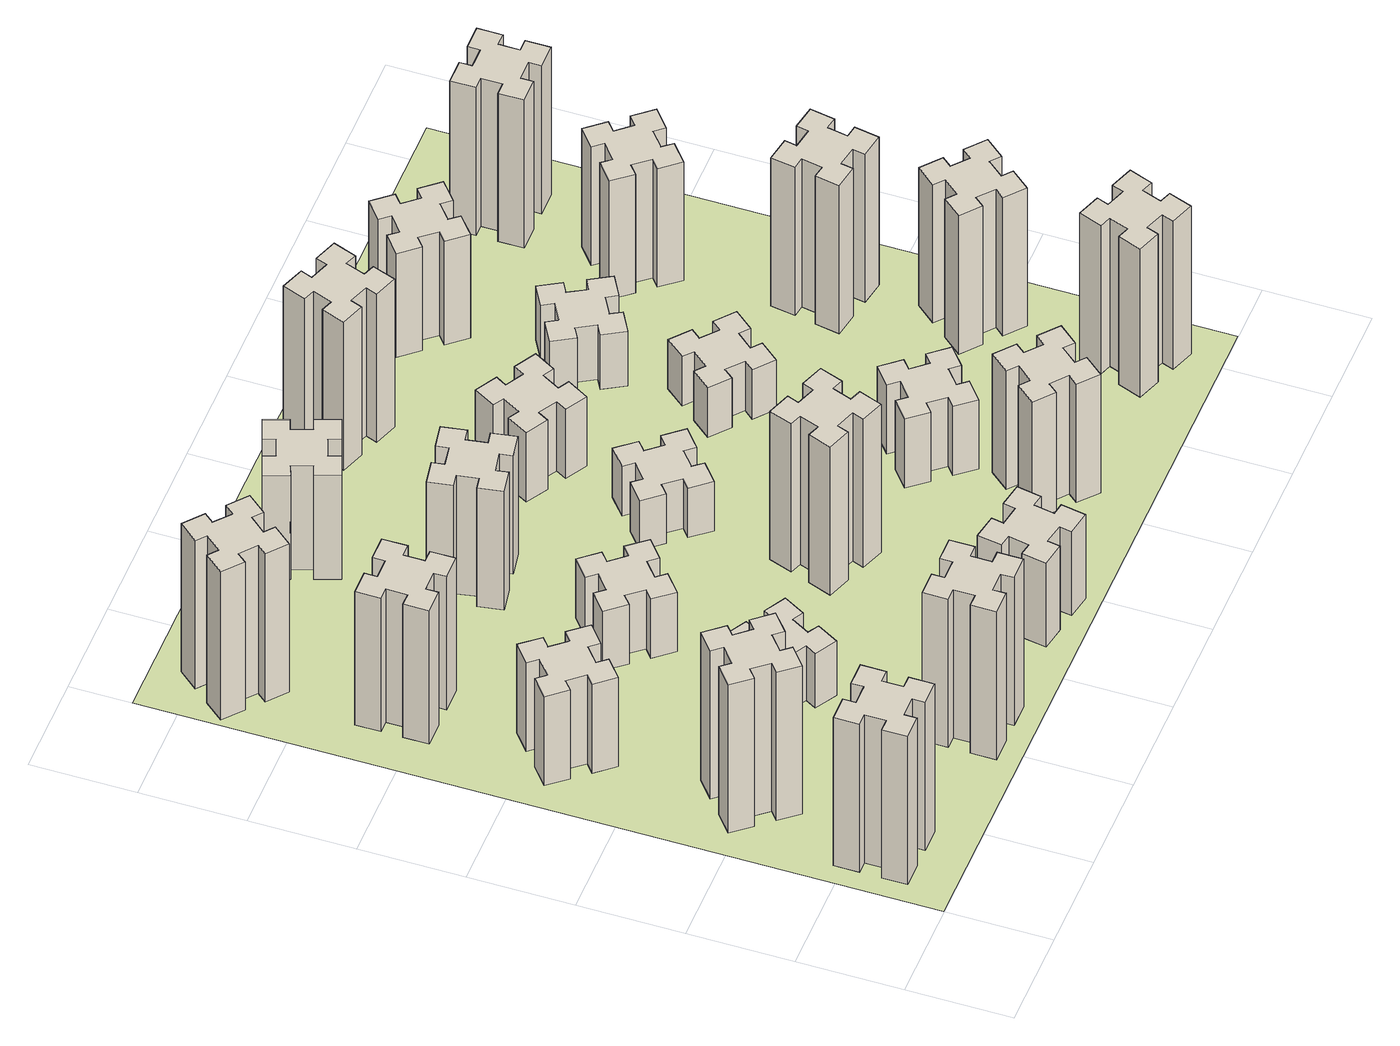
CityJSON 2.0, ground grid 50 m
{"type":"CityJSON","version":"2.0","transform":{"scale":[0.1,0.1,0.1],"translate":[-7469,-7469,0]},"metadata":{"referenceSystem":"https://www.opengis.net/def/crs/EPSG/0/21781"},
"CityObjects":{
"building1":{"type":"Building","attributes":{"class":"1000","function":"1000","usage":"1000","yearOfConstruction":2016,"roofType":"1000","measuredHeight":90,"storeysAboveGround":30,"storeysBelowGround":0},"geometry":[{"type":"Solid","lod":"1","boundaries":[[[[0,1,2,3,4,5,6,7,8,9,10,11,12,13,14,15,16,17,18,19]],[[17,16,20,21]],[[16,15,22,20]],[[15,14,23,22]],[[14,13,24,23]],[[13,12,25,24]],[[12,11,26,25]],[[11,10,27,26]],[[10,9,28,27]],[[9,8,29,28]],[[8,7,30,29]],[[7,6,31,30]],[[6,5,32,31]],[[5,4,33,32]],[[4,3,34,33]],[[3,2,35,34]],[[2,1,36,35]],[[1,0,37,36]],[[0,19,38,37]],[[19,18,39,38]],[[18,17,21,39]],[[24,25,26,27,28,29,30,31,32,33,34,35,36,37,38,39,21,20,22,23]]]]}]},
"building2":{"type":"Building","attributes":{"class":"1000","function":"1000","usage":"1000","yearOfConstruction":2016,"roofType":"1000","measuredHeight":90,"storeysAboveGround":30,"storeysBelowGround":0},"geometry":[{"type":"Solid","lod":"1","boundaries":[[[[40,41,42,43,44,45,46,47,48,49,50,51,52,53,54,55,56,57,58,59]],[[57,56,60,61]],[[56,55,62,60]],[[55,54,63,62]],[[54,53,64,63]],[[53,52,65,64]],[[52,51,66,65]],[[51,50,67,66]],[[50,49,68,67]],[[49,48,69,68]],[[48,47,70,69]],[[47,46,71,70]],[[46,45,72,71]],[[45,44,73,72]],[[44,43,74,73]],[[43,42,75,74]],[[42,41,76,75]],[[41,40,77,76]],[[40,59,78,77]],[[59,58,79,78]],[[58,57,61,79]],[[64,65,66,67,68,69,70,71,72,73,74,75,76,77,78,79,61,60,62,63]]]]}]},
"building3":{"type":"Building","attributes":{"class":"1000","function":"1000","usage":"1000","yearOfConstruction":2016,"roofType":"1000","measuredHeight":54,"storeysAboveGround":30,"storeysBelowGround":0},"geometry":[{"type":"Solid","lod":"1","boundaries":[[[[80,81,82,83,84,85,86,87,88,89,90,91,92,93,94,95,96,97,98,99]],[[97,96,100,101]],[[96,95,102,100]],[[95,94,103,102]],[[94,93,104,103]],[[93,92,105,104]],[[92,91,106,105]],[[91,90,107,106]],[[90,89,108,107]],[[89,88,109,108]],[[88,87,110,109]],[[87,86,111,110]],[[86,85,112,111]],[[85,84,113,112]],[[84,83,114,113]],[[83,82,115,114]],[[82,81,116,115]],[[81,80,117,116]],[[80,99,118,117]],[[99,98,119,118]],[[98,97,101,119]],[[104,105,106,107,108,109,110,111,112,113,114,115,116,117,118,119,101,100,102,103]]]]}]},
"building4":{"type":"Building","attributes":{"class":"1000","function":"1000","usage":"1000","yearOfConstruction":2016,"roofType":"1000","measuredHeight":81,"storeysAboveGround":30,"storeysBelowGround":0},"geometry":[{"type":"Solid","lod":"1","boundaries":[[[[120,121,122,123,124,125,126,127,128,129,130,131,132,133,134,135,136,137,138,139]],[[137,136,140,141]],[[136,135,142,140]],[[135,134,143,142]],[[134,133,144,143]],[[133,132,145,144]],[[132,131,146,145]],[[131,130,147,146]],[[130,129,148,147]],[[129,128,149,148]],[[128,127,150,149]],[[127,126,151,150]],[[126,125,152,151]],[[125,124,153,152]],[[124,123,154,153]],[[123,122,155,154]],[[122,121,156,155]],[[121,120,157,156]],[[120,139,158,157]],[[139,138,159,158]],[[138,137,141,159]],[[144,145,146,147,148,149,150,151,152,153,154,155,156,157,158,159,141,140,142,143]]]]}]},
"building5":{"type":"Building","attributes":{"class":"1000","function":"1000","usage":"1000","yearOfConstruction":2016,"roofType":"1000","measuredHeight":90,"storeysAboveGround":30,"storeysBelowGround":0},"geometry":[{"type":"Solid","lod":"1","boundaries":[[[[160,161,162,163,164,165,166,167,168,169,170,171,172,173,174,175,176,177,178,179]],[[177,176,180,181]],[[176,175,182,180]],[[175,174,183,182]],[[174,173,184,183]],[[173,172,185,184]],[[172,171,186,185]],[[171,170,187,186]],[[170,169,188,187]],[[169,168,189,188]],[[168,167,190,189]],[[167,166,191,190]],[[166,165,192,191]],[[165,164,193,192]],[[164,163,194,193]],[[163,162,195,194]],[[162,161,196,195]],[[161,160,197,196]],[[160,179,198,197]],[[179,178,199,198]],[[178,177,181,199]],[[184,185,186,187,188,189,190,191,192,193,194,195,196,197,198,199,181,180,182,183]]]]}]},
"building6":{"type":"Building","attributes":{"class":"1000","function":"1000","usage":"1000","yearOfConstruction":2016,"roofType":"1000","measuredHeight":90,"storeysAboveGround":30,"storeysBelowGround":0},"geometry":[{"type":"Solid","lod":"1","boundaries":[[[[200,201,202,203,204,205,206,207,208,209,210,211,212,213,214,215,216,217,218,219]],[[217,216,220,221]],[[216,215,222,220]],[[215,214,223,222]],[[214,213,224,223]],[[213,212,225,224]],[[212,211,226,225]],[[211,210,227,226]],[[210,209,228,227]],[[209,208,229,228]],[[208,207,230,229]],[[207,206,231,230]],[[206,205,232,231]],[[205,204,233,232]],[[204,203,234,233]],[[203,202,235,234]],[[202,201,236,235]],[[201,200,237,236]],[[200,219,238,237]],[[219,218,239,238]],[[218,217,221,239]],[[224,225,226,227,228,229,230,231,232,233,234,235,236,237,238,239,221,220,222,223]]]]}]},
"building7":{"type":"Building","attributes":{"class":"1000","function":"1000","usage":"1000","yearOfConstruction":2016,"roofType":"1000","measuredHeight":33,"storeysAboveGround":30,"storeysBelowGround":0},"geometry":[{"type":"Solid","lod":"1","boundaries":[[[[240,241,242,243,244,245,246,247,248,249,250,251,252,253,254,255,256,257,258,259]],[[257,256,260,261]],[[256,255,262,260]],[[255,254,263,262]],[[254,253,264,263]],[[253,252,265,264]],[[252,251,266,265]],[[251,250,267,266]],[[250,249,268,267]],[[249,248,269,268]],[[248,247,270,269]],[[247,246,271,270]],[[246,245,272,271]],[[245,244,273,272]],[[244,243,274,273]],[[243,242,275,274]],[[242,241,276,275]],[[241,240,277,276]],[[240,259,278,277]],[[259,258,279,278]],[[258,257,261,279]],[[264,265,266,267,268,269,270,271,272,273,274,275,276,277,278,279,261,260,262,263]]]]}]},
"building8":{"type":"Building","attributes":{"class":"1000","function":"1000","usage":"1000","yearOfConstruction":2016,"roofType":"1000","measuredHeight":36,"storeysAboveGround":30,"storeysBelowGround":0},"geometry":[{"type":"Solid","lod":"1","boundaries":[[[[280,281,282,283,284,285,286,287,288,289,290,291,292,293,294,295,296,297,298,299]],[[297,296,300,301]],[[296,295,302,300]],[[295,294,303,302]],[[294,293,304,303]],[[293,292,305,304]],[[292,291,306,305]],[[291,290,307,306]],[[290,289,308,307]],[[289,288,309,308]],[[288,287,310,309]],[[287,286,311,310]],[[286,285,312,311]],[[285,284,313,312]],[[284,283,314,313]],[[283,282,315,314]],[[282,281,316,315]],[[281,280,317,316]],[[280,299,318,317]],[[299,298,319,318]],[[298,297,301,319]],[[304,305,306,307,308,309,310,311,312,313,314,315,316,317,318,319,301,300,302,303]]]]}]},
"building9":{"type":"Building","attributes":{"class":"1000","function":"1000","usage":"1000","yearOfConstruction":2016,"roofType":"1000","measuredHeight":51,"storeysAboveGround":30,"storeysBelowGround":0},"geometry":[{"type":"Solid","lod":"1","boundaries":[[[[320,321,322,323,324,325,326,327,328,329,330,331,332,333,334,335,336,337,338,339]],[[337,336,340,341]],[[336,335,342,340]],[[335,334,343,342]],[[334,333,344,343]],[[333,332,345,344]],[[332,331,346,345]],[[331,330,347,346]],[[330,329,348,347]],[[329,328,349,348]],[[328,327,350,349]],[[327,326,351,350]],[[326,325,352,351]],[[325,324,353,352]],[[324,323,354,353]],[[323,322,355,354]],[[322,321,356,355]],[[321,320,357,356]],[[320,339,358,357]],[[339,338,359,358]],[[338,337,341,359]],[[344,345,346,347,348,349,350,351,352,353,354,355,356,357,358,359,341,340,342,343]]]]}]},
"building10":{"type":"Building","attributes":{"class":"1000","function":"1000","usage":"1000","yearOfConstruction":2016,"roofType":"1000","measuredHeight":72,"storeysAboveGround":30,"storeysBelowGround":0},"geometry":[{"type":"Solid","lod":"1","boundaries":[[[[360,361,362,363,364,365,366,367,368,369,370,371,372,373,374,375,376,377,378,379]],[[377,376,380,381]],[[376,375,382,380]],[[375,374,383,382]],[[374,373,384,383]],[[373,372,385,384]],[[372,371,386,385]],[[371,370,387,386]],[[370,369,388,387]],[[369,368,389,388]],[[368,367,390,389]],[[367,366,391,390]],[[366,365,392,391]],[[365,364,393,392]],[[364,363,394,393]],[[363,362,395,394]],[[362,361,396,395]],[[361,360,397,396]],[[360,379,398,397]],[[379,378,399,398]],[[378,377,381,399]],[[384,385,386,387,388,389,390,391,392,393,394,395,396,397,398,399,381,380,382,383]]]]}]},
"building11":{"type":"Building","attributes":{"class":"1000","function":"1000","usage":"1000","yearOfConstruction":2016,"roofType":"1000","measuredHeight":63,"storeysAboveGround":30,"storeysBelowGround":0},"geometry":[{"type":"Solid","lod":"1","boundaries":[[[[400,401,402,403,404,405,406,407,408,409,410,411,412,413,414,415,416,417,418,419]],[[417,416,420,421]],[[416,415,422,420]],[[415,414,423,422]],[[414,413,424,423]],[[413,412,425,424]],[[412,411,426,425]],[[411,410,427,426]],[[410,409,428,427]],[[409,408,429,428]],[[408,407,430,429]],[[407,406,431,430]],[[406,405,432,431]],[[405,404,433,432]],[[404,403,434,433]],[[403,402,435,434]],[[402,401,436,435]],[[401,400,437,436]],[[400,419,438,437]],[[419,418,439,438]],[[418,417,421,439]],[[424,425,426,427,428,429,430,431,432,433,434,435,436,437,438,439,421,420,422,423]]]]}]},
"building12":{"type":"Building","attributes":{"class":"1000","function":"1000","usage":"1000","yearOfConstruction":2016,"roofType":"1000","measuredHeight":90,"storeysAboveGround":30,"storeysBelowGround":0},"geometry":[{"type":"Solid","lod":"1","boundaries":[[[[440,441,442,443,444,445,446,447,448,449,450,451,452,453,454,455,456,457,458,459]],[[457,456,460,461]],[[456,455,462,460]],[[455,454,463,462]],[[454,453,464,463]],[[453,452,465,464]],[[452,451,466,465]],[[451,450,467,466]],[[450,449,468,467]],[[449,448,469,468]],[[448,447,470,469]],[[447,446,471,470]],[[446,445,472,471]],[[445,444,473,472]],[[444,443,474,473]],[[443,442,475,474]],[[442,441,476,475]],[[441,440,477,476]],[[440,459,478,477]],[[459,458,479,478]],[[458,457,461,479]],[[464,465,466,467,468,469,470,471,472,473,474,475,476,477,478,479,461,460,462,463]]]]}]},
"building13":{"type":"Building","attributes":{"class":"1000","function":"1000","usage":"1000","yearOfConstruction":2016,"roofType":"1000","measuredHeight":30,"storeysAboveGround":30,"storeysBelowGround":0},"geometry":[{"type":"Solid","lod":"1","boundaries":[[[[480,481,482,483,484,485,486,487,488,489,490,491,492,493,494,495,496,497,498,499]],[[497,496,500,501]],[[496,495,502,500]],[[495,494,503,502]],[[494,493,504,503]],[[493,492,505,504]],[[492,491,506,505]],[[491,490,507,506]],[[490,489,508,507]],[[489,488,509,508]],[[488,487,510,509]],[[487,486,511,510]],[[486,485,512,511]],[[485,484,513,512]],[[484,483,514,513]],[[483,482,515,514]],[[482,481,516,515]],[[481,480,517,516]],[[480,499,518,517]],[[499,498,519,518]],[[498,497,501,519]],[[504,505,506,507,508,509,510,511,512,513,514,515,516,517,518,519,501,500,502,503]]]]}]},
"building14":{"type":"Building","attributes":{"class":"1000","function":"1000","usage":"1000","yearOfConstruction":2016,"roofType":"1000","measuredHeight":42,"storeysAboveGround":30,"storeysBelowGround":0},"geometry":[{"type":"Solid","lod":"1","boundaries":[[[[520,521,522,523,524,525,526,527,528,529,530,531,532,533,534,535,536,537,538,539]],[[537,536,540,541]],[[536,535,542,540]],[[535,534,543,542]],[[534,533,544,543]],[[533,532,545,544]],[[532,531,546,545]],[[531,530,547,546]],[[530,529,548,547]],[[529,528,549,548]],[[528,527,550,549]],[[527,526,551,550]],[[526,525,552,551]],[[525,524,553,552]],[[524,523,554,553]],[[523,522,555,554]],[[522,521,556,555]],[[521,520,557,556]],[[520,539,558,557]],[[539,538,559,558]],[[538,537,541,559]],[[544,545,546,547,548,549,550,551,552,553,554,555,556,557,558,559,541,540,542,543]]]]}]},
"building15":{"type":"Building","attributes":{"class":"1000","function":"1000","usage":"1000","yearOfConstruction":2016,"roofType":"1000","measuredHeight":72,"storeysAboveGround":30,"storeysBelowGround":0},"geometry":[{"type":"Solid","lod":"1","boundaries":[[[[560,561,562,563,564,565,566,567,568,569,570,571,572,573,574,575,576,577,578,579]],[[577,576,580,581]],[[576,575,582,580]],[[575,574,583,582]],[[574,573,584,583]],[[573,572,585,584]],[[572,571,586,585]],[[571,570,587,586]],[[570,569,588,587]],[[569,568,589,588]],[[568,567,590,589]],[[567,566,591,590]],[[566,565,592,591]],[[565,564,593,592]],[[564,563,594,593]],[[563,562,595,594]],[[562,561,596,595]],[[561,560,597,596]],[[560,579,598,597]],[[579,578,599,598]],[[578,577,581,599]],[[584,585,586,587,588,589,590,591,592,593,594,595,596,597,598,599,581,580,582,583]]]]}]},
"building16":{"type":"Building","attributes":{"class":"1000","function":"1000","usage":"1000","yearOfConstruction":2016,"roofType":"1000","measuredHeight":90,"storeysAboveGround":30,"storeysBelowGround":0},"geometry":[{"type":"Solid","lod":"1","boundaries":[[[[600,601,602,603,604,605,606,607,608,609,610,611,612,613,614,615,616,617,618,619]],[[617,616,620,621]],[[616,615,622,620]],[[615,614,623,622]],[[614,613,624,623]],[[613,612,625,624]],[[612,611,626,625]],[[611,610,627,626]],[[610,609,628,627]],[[609,608,629,628]],[[608,607,630,629]],[[607,606,631,630]],[[606,605,632,631]],[[605,604,633,632]],[[604,603,634,633]],[[603,602,635,634]],[[602,601,636,635]],[[601,600,637,636]],[[600,619,638,637]],[[619,618,639,638]],[[618,617,621,639]],[[624,625,626,627,628,629,630,631,632,633,634,635,636,637,638,639,621,620,622,623]]]]}]},
"building17":{"type":"Building","attributes":{"class":"1000","function":"1000","usage":"1000","yearOfConstruction":2016,"roofType":"1000","measuredHeight":42,"storeysAboveGround":30,"storeysBelowGround":0},"geometry":[{"type":"Solid","lod":"1","boundaries":[[[[640,641,642,643,644,645,646,647,648,649,650,651,652,653,654,655,656,657,658,659]],[[657,656,660,661]],[[656,655,662,660]],[[655,654,663,662]],[[654,653,664,663]],[[653,652,665,664]],[[652,651,666,665]],[[651,650,667,666]],[[650,649,668,667]],[[649,648,669,668]],[[648,647,670,669]],[[647,646,671,670]],[[646,645,672,671]],[[645,644,673,672]],[[644,643,674,673]],[[643,642,675,674]],[[642,641,676,675]],[[641,640,677,676]],[[640,659,678,677]],[[659,658,679,678]],[[658,657,661,679]],[[664,665,666,667,668,669,670,671,672,673,674,675,676,677,678,679,661,660,662,663]]]]}]},
"building18":{"type":"Building","attributes":{"class":"1000","function":"1000","usage":"1000","yearOfConstruction":2016,"roofType":"1000","measuredHeight":30,"storeysAboveGround":30,"storeysBelowGround":0},"geometry":[{"type":"Solid","lod":"1","boundaries":[[[[680,681,682,683,684,685,686,687,688,689,690,691,692,693,694,695,696,697,698,699]],[[697,696,700,701]],[[696,695,702,700]],[[695,694,703,702]],[[694,693,704,703]],[[693,692,705,704]],[[692,691,706,705]],[[691,690,707,706]],[[690,689,708,707]],[[689,688,709,708]],[[688,687,710,709]],[[687,686,711,710]],[[686,685,712,711]],[[685,684,713,712]],[[684,683,714,713]],[[683,682,715,714]],[[682,681,716,715]],[[681,680,717,716]],[[680,699,718,717]],[[699,698,719,718]],[[698,697,701,719]],[[704,705,706,707,708,709,710,711,712,713,714,715,716,717,718,719,701,700,702,703]]]]}]},
"building19":{"type":"Building","attributes":{"class":"1000","function":"1000","usage":"1000","yearOfConstruction":2016,"roofType":"1000","measuredHeight":33,"storeysAboveGround":30,"storeysBelowGround":0},"geometry":[{"type":"Solid","lod":"1","boundaries":[[[[720,721,722,723,724,725,726,727,728,729,730,731,732,733,734,735,736,737,738,739]],[[737,736,740,741]],[[736,735,742,740]],[[735,734,743,742]],[[734,733,744,743]],[[733,732,745,744]],[[732,731,746,745]],[[731,730,747,746]],[[730,729,748,747]],[[729,728,749,748]],[[728,727,750,749]],[[727,726,751,750]],[[726,725,752,751]],[[725,724,753,752]],[[724,723,754,753]],[[723,722,755,754]],[[722,721,756,755]],[[721,720,757,756]],[[720,739,758,757]],[[739,738,759,758]],[[738,737,741,759]],[[744,745,746,747,748,749,750,751,752,753,754,755,756,757,758,759,741,740,742,743]]]]}]},
"building20":{"type":"Building","attributes":{"class":"1000","function":"1000","usage":"1000","yearOfConstruction":2016,"roofType":"1000","measuredHeight":90,"storeysAboveGround":30,"storeysBelowGround":0},"geometry":[{"type":"Solid","lod":"1","boundaries":[[[[760,761,762,763,764,765,766,767,768,769,770,771,772,773,774,775,776,777,778,779]],[[777,776,780,781]],[[776,775,782,780]],[[775,774,783,782]],[[774,773,784,783]],[[773,772,785,784]],[[772,771,786,785]],[[771,770,787,786]],[[770,769,788,787]],[[769,768,789,788]],[[768,767,790,789]],[[767,766,791,790]],[[766,765,792,791]],[[765,764,793,792]],[[764,763,794,793]],[[763,762,795,794]],[[762,761,796,795]],[[761,760,797,796]],[[760,779,798,797]],[[779,778,799,798]],[[778,777,781,799]],[[784,785,786,787,788,789,790,791,792,793,794,795,796,797,798,799,781,780,782,783]]]]}]},
"building21":{"type":"Building","attributes":{"class":"1000","function":"1000","usage":"1000","yearOfConstruction":2016,"roofType":"1000","measuredHeight":63,"storeysAboveGround":30,"storeysBelowGround":0},"geometry":[{"type":"Solid","lod":"1","boundaries":[[[[800,801,802,803,804,805,806,807,808,809,810,811,812,813,814,815,816,817,818,819]],[[817,816,820,821]],[[816,815,822,820]],[[815,814,823,822]],[[814,813,824,823]],[[813,812,825,824]],[[812,811,826,825]],[[811,810,827,826]],[[810,809,828,827]],[[809,808,829,828]],[[808,807,830,829]],[[807,806,831,830]],[[806,805,832,831]],[[805,804,833,832]],[[804,803,834,833]],[[803,802,835,834]],[[802,801,836,835]],[[801,800,837,836]],[[800,819,838,837]],[[819,818,839,838]],[[818,817,821,839]],[[824,825,826,827,828,829,830,831,832,833,834,835,836,837,838,839,821,820,822,823]]]]}]},
"building22":{"type":"Building","attributes":{"class":"1000","function":"1000","usage":"1000","yearOfConstruction":2016,"roofType":"1000","measuredHeight":84,"storeysAboveGround":30,"storeysBelowGround":0},"geometry":[{"type":"Solid","lod":"1","boundaries":[[[[840,841,842,843,844,845,846,847,848,849,850,851,852,853,854,855,856,857,858,859]],[[857,856,860,861]],[[856,855,862,860]],[[855,854,863,862]],[[854,853,864,863]],[[853,852,865,864]],[[852,851,866,865]],[[851,850,867,866]],[[850,849,868,867]],[[849,848,869,868]],[[848,847,870,869]],[[847,846,871,870]],[[846,845,872,871]],[[845,844,873,872]],[[844,843,874,873]],[[843,842,875,874]],[[842,841,876,875]],[[841,840,877,876]],[[840,859,878,877]],[[859,858,879,878]],[[858,857,861,879]],[[864,865,866,867,868,869,870,871,872,873,874,875,876,877,878,879,861,860,862,863]]]]}]},
"building23":{"type":"Building","attributes":{"class":"1000","function":"1000","usage":"1000","yearOfConstruction":2016,"roofType":"1000","measuredHeight":90,"storeysAboveGround":30,"storeysBelowGround":0},"geometry":[{"type":"Solid","lod":"1","boundaries":[[[[880,881,882,883,884,885,886,887,888,889,890,891,892,893,894,895,896,897,898,899]],[[897,896,900,901]],[[896,895,902,900]],[[895,894,903,902]],[[894,893,904,903]],[[893,892,905,904]],[[892,891,906,905]],[[891,890,907,906]],[[890,889,908,907]],[[889,888,909,908]],[[888,887,910,909]],[[887,886,911,910]],[[886,885,912,911]],[[885,884,913,912]],[[884,883,914,913]],[[883,882,915,914]],[[882,881,916,915]],[[881,880,917,916]],[[880,899,918,917]],[[899,898,919,918]],[[898,897,901,919]],[[904,905,906,907,908,909,910,911,912,913,914,915,916,917,918,919,901,900,902,903]]]]}]},
"building24":{"type":"Building","attributes":{"class":"1000","function":"1000","usage":"1000","yearOfConstruction":2016,"roofType":"1000","measuredHeight":72,"storeysAboveGround":30,"storeysBelowGround":0},"geometry":[{"type":"Solid","lod":"1","boundaries":[[[[920,921,922,923,924,925,926,927,928,929,930,931,932,933,934,935,936,937,938,939]],[[937,936,940,941]],[[936,935,942,940]],[[935,934,943,942]],[[934,933,944,943]],[[933,932,945,944]],[[932,931,946,945]],[[931,930,947,946]],[[930,929,948,947]],[[929,928,949,948]],[[928,927,950,949]],[[927,926,951,950]],[[926,925,952,951]],[[925,924,953,952]],[[924,923,954,953]],[[923,922,955,954]],[[922,921,956,955]],[[921,920,957,956]],[[920,939,958,957]],[[939,938,959,958]],[[938,937,941,959]],[[944,945,946,947,948,949,950,951,952,953,954,955,956,957,958,959,941,940,942,943]]]]}]},
"building25":{"type":"Building","attributes":{"class":"1000","function":"1000","usage":"1000","yearOfConstruction":2016,"roofType":"1000","measuredHeight":90,"storeysAboveGround":30,"storeysBelowGround":0},"geometry":[{"type":"Solid","lod":"1","boundaries":[[[[960,961,962,963,964,965,966,967,968,969,970,971,972,973,974,975,976,977,978,979]],[[977,976,980,981]],[[976,975,982,980]],[[975,974,983,982]],[[974,973,984,983]],[[973,972,985,984]],[[972,971,986,985]],[[971,970,987,986]],[[970,969,988,987]],[[969,968,989,988]],[[968,967,990,989]],[[967,966,991,990]],[[966,965,992,991]],[[965,964,993,992]],[[964,963,994,993]],[[963,962,995,994]],[[962,961,996,995]],[[961,960,997,996]],[[960,979,998,997]],[[979,978,999,998]],[[978,977,981,999]],[[984,985,986,987,988,989,990,991,992,993,994,995,996,997,998,999,981,980,982,983]]]]}]},
"landuse1":{"type":"LandUse","attributes":{"name":"plot1","function":"1010"},"geometry":[{"type":"MultiSurface","lod":"1","boundaries":[[[1000,1001,1002,1003]]]}]}
},
"vertices":[
[165,425,0],[165,325,0],[105,325,0],[105,205,0],[225,205,0],[225,265,0],[325,265,0],[325,205,0],[445,205,0],[445,325,0],[385,325,0],[385,425,0],[445,425,0],[445,545,0],[325,545,0],[325,485,0],[225,485,0],[225,545,0],[105,545,0],[105,425,0],[225,485,900],[225,545,900],[325,485,900],[325,545,900],[445,545,900],[445,425,900],[385,425,900],[385,325,900],[445,325,900],[445,205,900],[325,205,900],[325,265,900],[225,265,900],[225,205,900],[105,205,900],[105,325,900],[165,325,900],[165,425,900],[105,425,900],[105,545,900],
[492,1048,0],[427,1124,0],[473,1163,0],[396,1255,0],[304,1178,0],[343,1132,0],[266,1067,0],[228,1113,0],[136,1036,0],[213,944,0],[259,983,0],[323,906,0],[277,868,0],[354,776,0],[446,853,0],[408,899,0],[484,963,0],[523,917,0],[615,994,0],[538,1086,0],[484,963,900],[523,917,900],[408,899,900],[446,853,900],[354,776,900],[277,868,900],[323,906,900],[259,983,900],[213,944,900],[136,1036,900],[228,1113,900],[266,1067,900],[343,1132,900],[304,1178,900],[396,1255,900],[473,1163,900],[427,1124,900],[492,1048,900],[538,1086,900],[615,994,900],
[492,1888,0],[427,1964,0],[473,2003,0],[396,2095,0],[304,2018,0],[343,1972,0],[266,1907,0],[228,1953,0],[136,1876,0],[213,1784,0],[259,1823,0],[323,1746,0],[277,1708,0],[354,1616,0],[446,1693,0],[408,1739,0],[484,1803,0],[523,1757,0],[615,1834,0],[538,1926,0],[484,1803,540],[523,1757,540],[408,1739,540],[446,1693,540],[354,1616,540],[277,1708,540],[323,1746,540],[259,1823,540],[213,1784,540],[136,1876,540],[228,1953,540],[266,1907,540],[343,1972,540],[304,2018,540],[396,2095,540],[473,2003,540],[427,1964,540],[492,1888,540],[538,1926,540],[615,1834,540],
[485,2545,0],[485,2645,0],[545,2645,0],[545,2765,0],[425,2765,0],[425,2705,0],[325,2705,0],[325,2765,0],[205,2765,0],[205,2645,0],[265,2645,0],[265,2545,0],[205,2545,0],[205,2425,0],[325,2425,0],[325,2485,0],[425,2485,0],[425,2425,0],[545,2425,0],[545,2545,0],[425,2485,810],[425,2425,810],[325,2485,810],[325,2425,810],[205,2425,810],[205,2545,810],[265,2545,810],[265,2645,810],[205,2645,810],[205,2765,810],[325,2765,810],[325,2705,810],[425,2705,810],[425,2765,810],[545,2765,810],[545,2645,810],[485,2645,810],[485,2545,810],[545,2545,810],[545,2425,810],
[1225,225,0],[1225,325,0],[1285,325,0],[1285,445,0],[1165,445,0],[1165,385,0],[1065,385,0],[1065,445,0],[945,445,0],[945,325,0],[1005,325,0],[1005,225,0],[945,225,0],[945,105,0],[1065,105,0],[1065,165,0],[1165,165,0],[1165,105,0],[1285,105,0],[1285,225,0],[1165,165,900],[1165,105,900],[1065,165,900],[1065,105,900],[945,105,900],[945,225,900],[1005,225,900],[1005,325,900],[945,325,900],[945,445,900],[1065,445,900],[1065,385,900],[1165,385,900],[1165,445,900],[1285,445,900],[1285,325,900],[1225,325,900],[1225,225,900],[1285,225,900],[1285,105,900],
[384,3387,0],[308,3452,0],[346,3498,0],[254,3575,0],[177,3483,0],[223,3444,0],[159,3368,0],[113,3406,0],[36,3314,0],[128,3237,0],[166,3283,0],[243,3219,0],[204,3173,0],[296,3096,0],[373,3188,0],[327,3226,0],[392,3303,0],[438,3264,0],[515,3356,0],[423,3433,0],[392,3303,900],[438,3264,900],[327,3226,900],[373,3188,900],[296,3096,900],[204,3173,900],[243,3219,900],[166,3283,900],[128,3237,900],[36,3314,900],[113,3406,900],[159,3368,900],[223,3444,900],[177,3483,900],[254,3575,900],[346,3498,900],[308,3452,900],[384,3387,900],[423,3433,900],[515,3356,900],
[1086,1017,0],[1136,1104,0],[1188,1074,0],[1248,1178,0],[1144,1238,0],[1114,1186,0],[1027,1236,0],[1057,1288,0],[953,1348,0],[893,1244,0],[945,1214,0],[895,1127,0],[843,1157,0],[783,1053,0],[887,993,0],[917,1045,0],[1004,995,0],[974,943,0],[1078,883,0],[1138,987,0],[1004,995,330],[974,943,330],[917,1045,330],[887,993,330],[783,1053,330],[843,1157,330],[895,1127,330],[945,1214,330],[893,1244,330],[953,1348,330],[1057,1288,330],[1027,1236,330],[1114,1186,330],[1144,1238,330],[1248,1178,330],[1188,1074,330],[1136,1104,330],[1086,1017,330],[1138,987,330],[1078,883,330],
[1083,1972,0],[1006,1907,0],[968,1953,0],[876,1876,0],[953,1784,0],[999,1823,0],[1063,1746,0],[1017,1708,0],[1094,1616,0],[1186,1693,0],[1148,1739,0],[1224,1803,0],[1263,1757,0],[1355,1834,0],[1278,1926,0],[1232,1888,0],[1167,1964,0],[1213,2003,0],[1136,2095,0],[1044,2018,0],[1167,1964,360],[1213,2003,360],[1232,1888,360],[1278,1926,360],[1355,1834,360],[1263,1757,360],[1224,1803,360],[1148,1739,360],[1186,1693,360],[1094,1616,360],[1017,1708,360],[1063,1746,360],[999,1823,360],[953,1784,360],[876,1876,360],[968,1953,360],[1006,1907,360],[1083,1972,360],[1044,2018,360],[1136,2095,360],
[1756,344,0],[1738,245,0],[1679,256,0],[1658,137,0],[1777,117,0],[1787,176,0],[1885,158,0],[1875,99,0],[1993,78,0],[2014,197,0],[1955,207,0],[1972,305,0],[2031,295,0],[2052,413,0],[1934,434,0],[1924,375,0],[1825,392,0],[1836,451,0],[1717,472,0],[1697,354,0],[1825,392,510],[1836,451,510],[1924,375,510],[1934,434,510],[2052,413,510],[2031,295,510],[1972,305,510],[1955,207,510],[2014,197,510],[1993,78,510],[1875,99,510],[1885,158,510],[1787,176,510],[1777,117,510],[1658,137,510],[1679,256,510],[1738,245,510],[1756,344,510],[1697,354,510],[1717,472,510],
[1245,2712,0],[1147,2695,0],[1137,2754,0],[1018,2733,0],[1039,2615,0],[1098,2625,0],[1116,2527,0],[1057,2517,0],[1077,2398,0],[1196,2419,0],[1185,2478,0],[1284,2496,0],[1294,2437,0],[1412,2457,0],[1391,2576,0],[1332,2565,0],[1315,2664,0],[1374,2674,0],[1353,2792,0],[1235,2771,0],[1315,2664,720],[1374,2674,720],[1332,2565,720],[1391,2576,720],[1412,2457,720],[1294,2437,720],[1284,2496,720],[1185,2478,720],[1196,2419,720],[1077,2398,720],[1057,2517,720],[1116,2527,720],[1098,2625,720],[1039,2615,720],[1018,2733,720],[1137,2754,720],[1147,2695,720],[1245,2712,720],[1235,2771,720],[1353,2792,720],
[1125,3456,0],[1031,3422,0],[1010,3478,0],[897,3437,0],[939,3324,0],[995,3345,0],[1029,3251,0],[973,3230,0],[1014,3117,0],[1127,3159,0],[1106,3215,0],[1200,3249,0],[1220,3193,0],[1333,3234,0],[1292,3347,0],[1236,3326,0],[1202,3420,0],[1258,3440,0],[1217,3553,0],[1104,3512,0],[1202,3420,630],[1258,3440,630],[1236,3326,630],[1292,3347,630],[1333,3234,630],[1220,3193,630],[1200,3249,630],[1106,3215,630],[1127,3159,630],[1014,3117,630],[973,3230,630],[1029,3251,630],[995,3345,630],[939,3324,630],[897,3437,630],[1010,3478,630],[1031,3422,630],[1125,3456,630],[1104,3512,630],[1217,3553,630],
[1769,1300,0],[1735,1206,0],[1679,1227,0],[1637,1114,0],[1750,1073,0],[1771,1129,0],[1865,1095,0],[1844,1039,0],[1957,997,0],[1998,1110,0],[1942,1131,0],[1976,1225,0],[2032,1204,0],[2073,1317,0],[1960,1358,0],[1940,1302,0],[1846,1336,0],[1867,1392,0],[1754,1433,0],[1713,1320,0],[1846,1336,900],[1867,1392,900],[1940,1302,900],[1960,1358,900],[2073,1317,900],[2032,1204,900],[1976,1225,900],[1942,1131,900],[1998,1110,900],[1957,997,900],[1844,1039,900],[1865,1095,900],[1771,1129,900],[1750,1073,900],[1637,1114,900],[1679,1227,900],[1735,1206,900],[1769,1300,900],[1713,1320,900],[1754,1433,900],
[1972,1988,0],[1907,2064,0],[1953,2103,0],[1876,2195,0],[1784,2118,0],[1823,2072,0],[1746,2007,0],[1708,2053,0],[1616,1976,0],[1693,1884,0],[1739,1923,0],[1803,1846,0],[1757,1808,0],[1834,1716,0],[1926,1793,0],[1888,1839,0],[1964,1903,0],[2003,1857,0],[2095,1934,0],[2018,2026,0],[1964,1903,300],[2003,1857,300],[1888,1839,300],[1926,1793,300],[1834,1716,300],[1757,1808,300],[1803,1846,300],[1739,1923,300],[1693,1884,300],[1616,1976,300],[1708,2053,300],[1746,2007,300],[1823,2072,300],[1784,2118,300],[1876,2195,300],[1953,2103,300],[1907,2064,300],[1972,1988,300],[2018,2026,300],[2095,1934,300],
[1885,2694,0],[1835,2607,0],[1783,2637,0],[1723,2533,0],[1827,2473,0],[1857,2525,0],[1944,2475,0],[1914,2423,0],[2018,2363,0],[2078,2467,0],[2026,2497,0],[2076,2584,0],[2128,2554,0],[2188,2658,0],[2084,2718,0],[2054,2666,0],[1967,2716,0],[1997,2768,0],[1893,2828,0],[1833,2724,0],[1967,2716,420],[1997,2768,420],[2054,2666,420],[2084,2718,420],[2188,2658,420],[2128,2554,420],[2076,2584,420],[2026,2497,420],[2078,2467,420],[2018,2363,420],[1914,2423,420],[1944,2475,420],[1857,2525,420],[1827,2473,420],[1723,2533,420],[1783,2637,420],[1835,2607,420],[1885,2694,420],[1833,2724,420],[1893,2828,420],
[2486,423,0],[2563,359,0],[2524,313,0],[2616,236,0],[2693,328,0],[2647,366,0],[2712,443,0],[2758,404,0],[2835,496,0],[2743,573,0],[2704,527,0],[2628,592,0],[2666,638,0],[2574,715,0],[2497,623,0],[2543,584,0],[2479,508,0],[2433,546,0],[2356,454,0],[2448,377,0],[2479,508,720],[2433,546,720],[2543,584,720],[2497,623,720],[2574,715,720],[2666,638,720],[2628,592,720],[2704,527,720],[2743,573,720],[2835,496,720],[2758,404,720],[2712,443,720],[2647,366,720],[2693,328,720],[2616,236,720],[2524,313,720],[2563,359,720],[2486,423,720],[2448,377,720],[2356,454,720],
[1771,3349,0],[1865,3315,0],[1844,3259,0],[1957,3217,0],[1998,3330,0],[1942,3351,0],[1976,3445,0],[2032,3424,0],[2073,3537,0],[1960,3578,0],[1940,3522,0],[1846,3556,0],[1867,3612,0],[1754,3653,0],[1713,3540,0],[1769,3520,0],[1735,3426,0],[1679,3447,0],[1637,3334,0],[1750,3293,0],[1735,3426,900],[1679,3447,900],[1769,3520,900],[1713,3540,900],[1754,3653,900],[1867,3612,900],[1846,3556,900],[1940,3522,900],[1960,3578,900],[2073,3537,900],[2032,3424,900],[1976,3445,900],[1942,3351,900],[1998,3330,900],[1957,3217,900],[1844,3259,900],[1865,3315,900],[1771,3349,900],[1750,3293,900],[1637,3334,900],
[2563,1132,0],[2486,1067,0],[2448,1113,0],[2356,1036,0],[2433,944,0],[2479,983,0],[2543,906,0],[2497,868,0],[2574,776,0],[2666,853,0],[2628,899,0],[2704,963,0],[2743,917,0],[2835,994,0],[2758,1086,0],[2712,1048,0],[2647,1124,0],[2693,1163,0],[2616,1255,0],[2524,1178,0],[2647,1124,420],[2693,1163,420],[2712,1048,420],[2758,1086,420],[2835,994,420],[2743,917,420],[2704,963,420],[2628,899,420],[2666,853,420],[2574,776,420],[2497,868,420],[2543,906,420],[2479,983,420],[2433,944,420],[2356,1036,420],[2448,1113,420],[2486,1067,420],[2563,1132,420],[2524,1178,420],[2616,1255,420],
[2704,2007,0],[2628,2072,0],[2666,2118,0],[2574,2195,0],[2497,2103,0],[2543,2064,0],[2479,1988,0],[2433,2026,0],[2356,1934,0],[2448,1857,0],[2486,1903,0],[2563,1839,0],[2524,1793,0],[2616,1716,0],[2693,1808,0],[2647,1846,0],[2712,1923,0],[2758,1884,0],[2835,1976,0],[2743,2053,0],[2712,1923,300],[2758,1884,300],[2647,1846,300],[2693,1808,300],[2616,1716,300],[2524,1793,300],[2563,1839,300],[2486,1903,300],[2448,1857,300],[2356,1934,300],[2433,2026,300],[2479,1988,300],[2543,2064,300],[2497,2103,300],[2574,2195,300],[2666,2118,300],[2628,2072,300],[2704,2007,300],[2743,2053,300],[2835,1976,300],
[2475,2584,0],[2525,2497,0],[2473,2467,0],[2533,2363,0],[2637,2423,0],[2607,2475,0],[2694,2525,0],[2724,2473,0],[2828,2533,0],[2768,2637,0],[2716,2607,0],[2666,2694,0],[2718,2724,0],[2658,2828,0],[2554,2768,0],[2584,2716,0],[2497,2666,0],[2467,2718,0],[2363,2658,0],[2423,2554,0],[2497,2666,330],[2467,2718,330],[2584,2716,330],[2554,2768,330],[2658,2828,330],[2718,2724,330],[2666,2694,330],[2716,2607,330],[2768,2637,330],[2828,2533,330],[2724,2473,330],[2694,2525,330],[2607,2475,330],[2637,2423,330],[2533,2363,330],[2473,2467,330],[2525,2497,330],[2475,2584,330],[2423,2554,330],[2363,2658,330],
[3351,289,0],[3445,255,0],[3424,199,0],[3537,157,0],[3578,270,0],[3522,291,0],[3556,385,0],[3612,364,0],[3653,477,0],[3540,518,0],[3520,462,0],[3426,496,0],[3447,552,0],[3334,593,0],[3293,480,0],[3349,460,0],[3315,366,0],[3259,387,0],[3217,274,0],[3330,233,0],[3315,366,900],[3259,387,900],[3349,460,900],[3293,480,900],[3334,593,900],[3447,552,900],[3426,496,900],[3520,462,900],[3540,518,900],[3653,477,900],[3612,364,900],[3556,385,900],[3522,291,900],[3578,270,900],[3537,157,900],[3424,199,900],[3445,255,900],[3351,289,900],[3330,233,900],[3217,274,900],
[2712,3368,0],[2647,3444,0],[2693,3483,0],[2616,3575,0],[2524,3498,0],[2563,3452,0],[2486,3387,0],[2448,3433,0],[2356,3356,0],[2433,3264,0],[2479,3303,0],[2543,3226,0],[2497,3188,0],[2574,3096,0],[2666,3173,0],[2628,3219,0],[2704,3283,0],[2743,3237,0],[2835,3314,0],[2758,3406,0],[2704,3283,630],[2743,3237,630],[2628,3219,630],[2666,3173,630],[2574,3096,630],[2497,3188,630],[2543,3226,630],[2479,3303,630],[2433,3264,630],[2356,3356,630],[2448,3433,630],[2486,3387,630],[2563,3452,630],[2524,3498,630],[2616,3575,630],[2693,3483,630],[2647,3444,630],[2712,3368,630],[2758,3406,630],[2835,3314,630],
[3487,1006,0],[3552,1083,0],[3598,1044,0],[3675,1136,0],[3583,1213,0],[3544,1167,0],[3468,1232,0],[3506,1278,0],[3414,1355,0],[3337,1263,0],[3383,1224,0],[3319,1148,0],[3273,1186,0],[3196,1094,0],[3288,1017,0],[3326,1063,0],[3403,999,0],[3364,953,0],[3456,876,0],[3533,968,0],[3403,999,840],[3364,953,840],[3326,1063,840],[3288,1017,840],[3196,1094,840],[3273,1186,840],[3319,1148,840],[3383,1224,840],[3337,1263,840],[3414,1355,840],[3506,1278,840],[3468,1232,840],[3544,1167,840],[3583,1213,840],[3675,1136,840],[3598,1044,840],[3552,1083,840],[3487,1006,840],[3533,968,840],[3456,876,840],
[3267,1656,0],[3365,1638,0],[3355,1579,0],[3473,1558,0],[3494,1677,0],[3435,1687,0],[3452,1785,0],[3511,1775,0],[3532,1893,0],[3414,1914,0],[3404,1855,0],[3305,1872,0],[3316,1931,0],[3197,1952,0],[3177,1834,0],[3236,1824,0],[3218,1725,0],[3159,1736,0],[3138,1617,0],[3257,1597,0],[3218,1725,900],[3159,1736,900],[3236,1824,900],[3177,1834,900],[3197,1952,900],[3316,1931,900],[3305,1872,900],[3404,1855,900],[3414,1914,900],[3532,1893,900],[3511,1775,900],[3452,1785,900],[3435,1687,900],[3494,1677,900],[3473,1558,900],[3355,1579,900],[3365,1638,900],[3267,1656,900],[3257,1597,900],[3138,1617,900],
[3119,2563,0],[3183,2486,0],[3137,2448,0],[3214,2356,0],[3306,2433,0],[3268,2479,0],[3344,2543,0],[3383,2497,0],[3475,2574,0],[3398,2666,0],[3352,2628,0],[3287,2704,0],[3333,2743,0],[3256,2835,0],[3164,2758,0],[3203,2712,0],[3126,2647,0],[3088,2693,0],[2996,2616,0],[3073,2524,0],[3126,2647,720],[3088,2693,720],[3203,2712,720],[3164,2758,720],[3256,2835,720],[3333,2743,720],[3287,2704,720],[3352,2628,720],[3398,2666,720],[3475,2574,720],[3383,2497,720],[3344,2543,720],[3268,2479,720],[3306,2433,720],[3214,2356,720],[3137,2448,720],[3183,2486,720],[3119,2563,720],[3073,2524,720],[2996,2616,720],
[3285,3125,0],[3385,3125,0],[3385,3065,0],[3505,3065,0],[3505,3185,0],[3445,3185,0],[3445,3285,0],[3505,3285,0],[3505,3405,0],[3385,3405,0],[3385,3345,0],[3285,3345,0],[3285,3405,0],[3165,3405,0],[3165,3285,0],[3225,3285,0],[3225,3185,0],[3165,3185,0],[3165,3065,0],[3285,3065,0],[3225,3185,900],[3165,3185,900],[3225,3285,900],[3165,3285,900],[3165,3405,900],[3285,3405,900],[3285,3345,900],[3385,3345,900],[3385,3405,900],[3505,3405,900],[3505,3285,900],[3445,3285,900],[3445,3185,900],[3505,3185,900],[3505,3065,900],[3385,3065,900],[3385,3125,900],[3285,3125,900],[3285,3065,900],[3165,3065,900],
[5,3705,0],[3705,3705,0],[3705,5,0],[5,5,0]
]}
